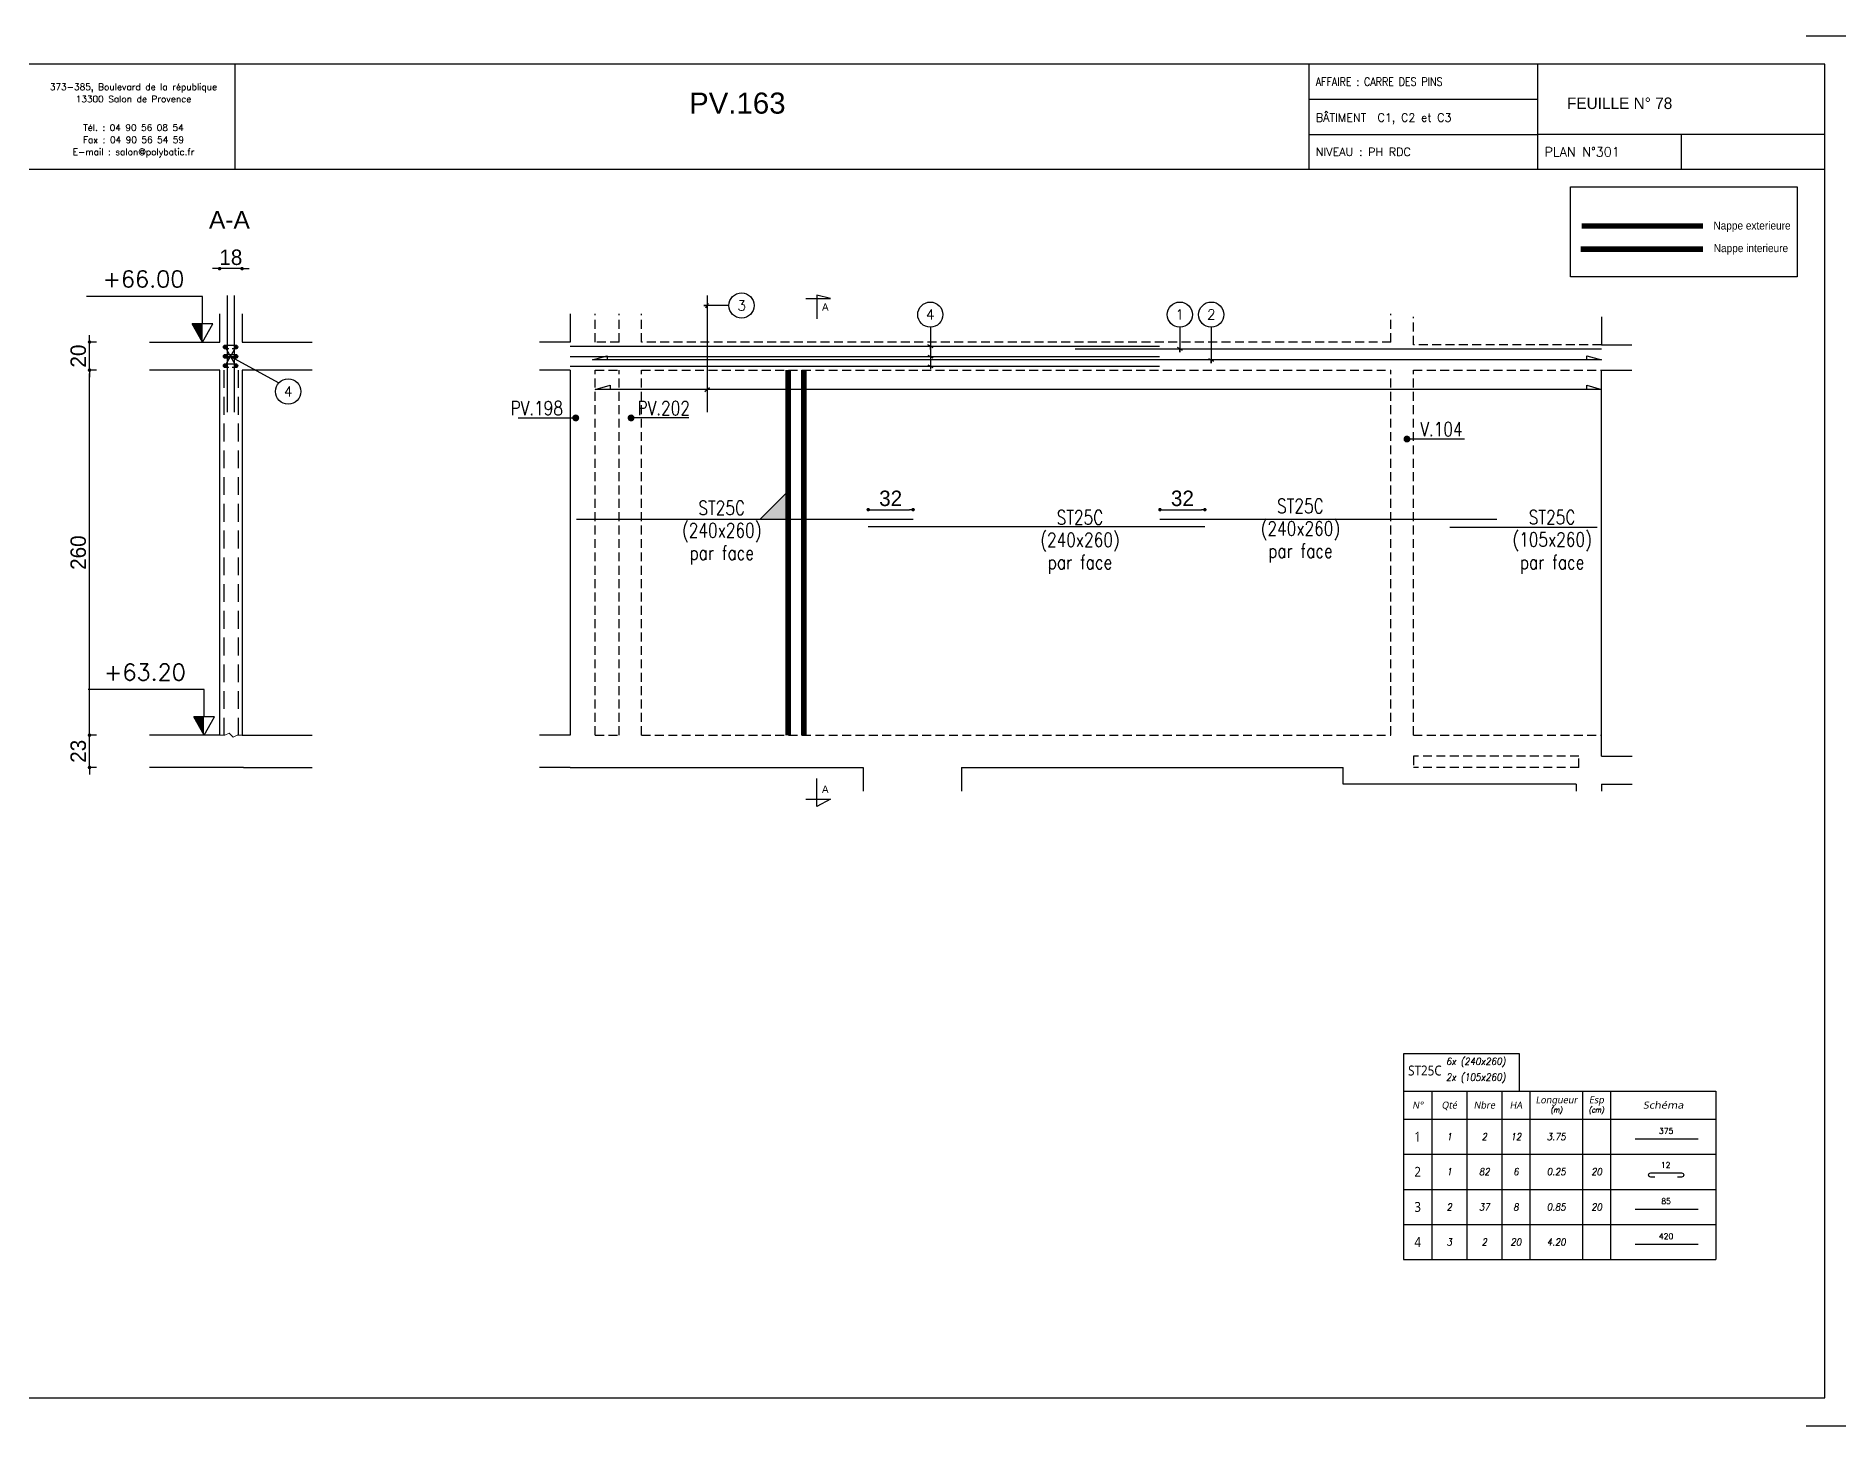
# Model space of a CAD drawing. Header units: metres. Extents: x -5618 to 118954, y -306 to 4637.
# Drawn here: x 75704 to 76989, y 604 to 1594 of the extents above; entities that cross this region are included whole.
import ezdxf
from ezdxf.enums import TextEntityAlignment as Align

# ---------------------------------------------------------------- set-up
doc = ezdxf.new("R2010")
doc.units = ezdxf.units.M
doc.linetypes.add('CACHE', pattern=[9.525, 6.35, -3.175])
doc.linetypes.add('CACHEX2', pattern=[19.05, 12.7, -6.35])
for name, color, linetype in [('COTATION', 1, 'Continuous'), ('GO-CARTOUCHE', 7, 'Continuous'), ('GO-FER-HA', 140, 'Continuous'), ('GO-TEXTE', 9, 'Continuous'), ('GO-TEXTE-FER', 3, 'Continuous'), ('K_ENT_M_Building_V.76', 7, 'Continuous'), ('STR_COTATION', 1, 'Continuous'), ('STR_TS', 22, 'Continuous'), ('STR_TS_TXT', 7, 'Continuous'), ('STR_VOI-POT', 6, 'Continuous')]:
    doc.layers.add(name, color=color, linetype=linetype)
doc.layers.add('Kofragna_forma', color=7, linetype='Continuous', lineweight=70)
doc.styles.add('ARIAL', font='ARIAL.TTF')
doc.styles.add('GrDimensions', font='simplex.shx')
doc.styles.add('Lucida', font='LSANSI.TTF')
doc.styles.add('schéma', font='simplex.shx')
doc.styles.add('Tableau', font='romans.shx', dxfattribs={"width": 0.9, "oblique": 10})
doc.styles.add('Tableau2', font='trebuc.TTF', dxfattribs={"width": 0.9, "oblique": 10})
doc.styles.add('TEXTE', font='romans.shx')
doc.styles.add('TEXTE TS', font='romans.shx', dxfattribs={"width": 0.7, "oblique": 15})
doc.styles.add('TEXTEBA', font='ARIAL.TTF')
doc.dimstyles.new('COUPE-20', dxfattribs={"dimscale": 0.5, "dimtxt": 22, "dimasz": 5, "dimexe": 0.05, "dimexo": 0, "dimgap": 5, "dimtad": 1, "dimdec": 0, "dimdsep": 46, "dimtxsty": 'Standard', "dimblk1": 'DOT', "dimblk2": 'DOT', "dimsah": 1, "dimcen": 0, "dimdle": 150, "dimclrd": 1, "dimclre": 1, "dimclrt": 7, "dimadec": 0, "dimazin": 0, "dimtfac": 1, "dimtdec": 0, "dimtix": 1, "dimtmove": 2, "dimatfit": 3, "dimldrblk": 'DOT', "dimfxl": 0, "dimtvp": 1, "dimtolj": 1, "dimtzin": 0, "dimarcsym": 0})

# ---------------------------------------------------------------- blocks, each defined once
blk = doc.blocks.new('ime')
at = {"layer": 'COTATION', "const_width": 2.5}
blk.add_lwpolyline([(1.2, 0, -1), (-1.2, 0, -1)], format="xyb", close=True, dxfattribs=at)
at = {"layer": 'COTATION'}
blk.add_lwpolyline([(41.1, 0), (0, 0)], dxfattribs=at)
at = {"layer": 'COTATION', "color": 7, "style": 'TEXTE TS', "width": 0.8}
blk.add_attdef('NAME', (9.1, 2), '', height=10, dxfattribs=at)
blk = doc.blocks.new('mrega')
at = {"layer": 'STR_TS_TXT', "style": 'TEXTE TS', "width": 0.8}
for tag, p in [('ST10', (14.5, 0)), ('DIM', (14.5, -16)), ('NOTE', (14.5, -32))]:
    blk.add_attdef(tag, text='', height=10, dxfattribs=at).set_placement(p, align=Align.CENTER)
blk = doc.blocks.new('A$C6F247267')
blk.add_hatch(color=256).paths.add_polyline_path([(0, -0.2), (-0.2, 0), (0, 0)])
blk.add_lwpolyline([(-0.2, 0), (0, 0), (0, -0.2), (-0.2, 0)])
blk = doc.blocks.new('_DOT')
at = {"color": 0, "linetype": 'ByBlock'}
blk.add_line((-0.5, 0), (-1, 0), dxfattribs=at)
at = {"color": 0, "linetype": 'ByBlock', "const_width": 0.5}
blk.add_lwpolyline([(-0.25, 0, 1), (0.25, 0, 1)], format="xyb", close=True, dxfattribs=at)
blk = doc.blocks.new('*D1170')
at = {"layer": 'DEFPOINTS', "color": 0, "lineweight": -3, "ltscale": 4.5}
for p in [(76328.8, 1256.4), (76328.8, 1249.6, 187.7), (76296.8, 1244.4, 187.7)]:
    blk.add_point(p, dxfattribs=at)
at = {"layer": 'STR_COTATION', "color": 1, "lineweight": -2, "ltscale": 4.5}
for p, q in [((76296.8, 1256.4), (76296.8, 1256.4)), ((76299.3, 1256.4), (76326.3, 1256.4)), ((76328.8, 1256.4), (76328.8, 1256.4))]:
    blk.add_line(p, q, dxfattribs=at)
at = {"layer": 'STR_COTATION', "color": 1, "lineweight": -2, "ltscale": 4.5, "xscale": 2.5, "yscale": 2.5, "zscale": 2.5, "rotation": 180}
blk.add_blockref('_DOT', (76296.8, 1256.4), dxfattribs=at)
at = {"layer": 'STR_COTATION', "color": 1, "lineweight": -2, "ltscale": 4.5, "xscale": 2.5, "yscale": 2.5, "zscale": 2.5}
blk.add_blockref('_DOT', (76328.8, 1256.4), dxfattribs=at)
at = {"layer": 'STR_COTATION', "color": 7, "lineweight": -3, "ltscale": 4.5, "insert": (76312.8, 1264.4), "char_height": 11, "attachment_point": 5}
blk.add_mtext('\\A1;32', dxfattribs=at)
blk = doc.blocks.new('*D1171')
at = {"layer": 'DEFPOINTS', "color": 0, "lineweight": -3, "ltscale": 4.5}
for p in [(76504.7, 1249.6, 187.7), (76536.7, 1256.4), (76536.7, 1244.4, 187.7)]:
    blk.add_point(p, dxfattribs=at)
at = {"layer": 'STR_COTATION', "color": 1, "lineweight": -2, "ltscale": 4.5}
for p, q in [((76504.7, 1256.4), (76504.7, 1256.4)), ((76507.2, 1256.4), (76534.2, 1256.4)), ((76536.7, 1256.4), (76536.7, 1256.4))]:
    blk.add_line(p, q, dxfattribs=at)
at = {"layer": 'STR_COTATION', "color": 1, "lineweight": -2, "ltscale": 4.5, "xscale": 2.5, "yscale": 2.5, "zscale": 2.5, "rotation": 180}
blk.add_blockref('_DOT', (76504.7, 1256.4), dxfattribs=at)
at = {"layer": 'STR_COTATION', "color": 1, "lineweight": -2, "ltscale": 4.5, "xscale": 2.5, "yscale": 2.5, "zscale": 2.5}
blk.add_blockref('_DOT', (76536.7, 1256.4), dxfattribs=at)
at = {"layer": 'STR_COTATION', "color": 7, "lineweight": -3, "ltscale": 4.5, "insert": (76520.7, 1264.4), "char_height": 11, "attachment_point": 5}
blk.add_mtext('\\A1;32', dxfattribs=at)
blk = doc.blocks.new('*D1172')
at = {"layer": 'COTATION', "color": 1, "lineweight": -2, "ltscale": 4.5}
for p, q in [((75741.9, 1098.3), (75741.9, 1100.8)), ((75746.9, 1095.8), (75741.9, 1095.8)), ((75741.9, 1072.8), (75741.9, 1095.8)), ((75746.9, 1072.8), (75741.9, 1072.8)), ((75741.9, 1070.3), (75741.9, 1067.8))]:
    blk.add_line(p, q, dxfattribs=at)
at = {"layer": 'DEFPOINTS', "color": 0, "lineweight": -3, "ltscale": 4.5}
for p in [(75741.9, 1095.8), (75784.6, 1095.8), (75784.6, 1072.8)]:
    blk.add_point(p, dxfattribs=at)
at = {"layer": 'COTATION', "color": 1, "lineweight": -2, "ltscale": 4.5, "xscale": 2.5, "yscale": 2.5, "zscale": 2.5}
for p, rotation in [((75741.9, 1095.8), 270), ((75741.9, 1072.8), 90)]:
    blk.add_blockref('_DOT', p, dxfattribs=dict(at, rotation=rotation))
at = {"layer": 'COTATION', "color": 7, "lineweight": -3, "ltscale": 4.5, "insert": (75733.9, 1084.3), "char_height": 11, "attachment_point": 5, "rotation": 90}
blk.add_mtext('\\A1;23', dxfattribs=at)
blk = doc.blocks.new('*D1173')
at = {"layer": 'COTATION', "color": 1, "lineweight": -2, "ltscale": 4.5}
for p, q in [((75746.9, 1355.8), (75741.9, 1355.8)), ((75741.9, 1098.3), (75741.9, 1353.3)), ((75746.9, 1095.8), (75741.9, 1095.8))]:
    blk.add_line(p, q, dxfattribs=at)
at = {"layer": 'DEFPOINTS', "color": 0, "lineweight": -3, "ltscale": 4.5}
for p in [(75741.9, 1355.8), (75784.6, 1355.8), (75784.6, 1095.8)]:
    blk.add_point(p, dxfattribs=at)
at = {"layer": 'COTATION', "color": 1, "lineweight": -2, "ltscale": 4.5, "xscale": 2.5, "yscale": 2.5, "zscale": 2.5}
for p, rotation in [((75741.9, 1355.8), 90), ((75741.9, 1095.8), 270)]:
    blk.add_blockref('_DOT', p, dxfattribs=dict(at, rotation=rotation))
at = {"layer": 'COTATION', "color": 7, "lineweight": -3, "ltscale": 4.5, "insert": (75733.9, 1225.8), "char_height": 11, "attachment_point": 5, "rotation": 90}
blk.add_mtext('\\A1;260', dxfattribs=at)
blk = doc.blocks.new('*D1174')
at = {"layer": 'COTATION', "color": 1, "lineweight": -2, "ltscale": 4.5}
for p, q in [((75741.9, 1378.3), (75741.9, 1380.8)), ((75746.9, 1375.8), (75741.9, 1375.8)), ((75741.9, 1355.8), (75741.9, 1375.8)), ((75746.9, 1355.8), (75741.9, 1355.8)), ((75741.9, 1353.3), (75741.9, 1350.8))]:
    blk.add_line(p, q, dxfattribs=at)
at = {"layer": 'DEFPOINTS', "color": 0, "lineweight": -3, "ltscale": 4.5}
for p in [(75741.9, 1375.8), (75784.6, 1375.8), (75784.6, 1355.8)]:
    blk.add_point(p, dxfattribs=at)
at = {"layer": 'COTATION', "color": 1, "lineweight": -2, "ltscale": 4.5, "xscale": 2.5, "yscale": 2.5, "zscale": 2.5}
for p, rotation in [((75741.9, 1375.8), 270), ((75741.9, 1355.8), 90)]:
    blk.add_blockref('_DOT', p, dxfattribs=dict(at, rotation=rotation))
at = {"layer": 'COTATION', "color": 7, "lineweight": -3, "ltscale": 4.5, "insert": (75733.9, 1365.8), "char_height": 11, "attachment_point": 5, "rotation": 90}
blk.add_mtext('\\A1;20', dxfattribs=at)
blk = doc.blocks.new('*D1175')
at = {"layer": 'DEFPOINTS', "color": 0, "lineweight": -3, "ltscale": 4.5}
for p in [(75834.6, 1428.1), (75834.6, 1395.8, 187.7), (75850.6, 1395.8, 187.7)]:
    blk.add_point(p, dxfattribs=at)
at = {"layer": 'STR_COTATION', "color": 1, "lineweight": -2, "ltscale": 4.5}
for p, q in [((75832.1, 1428.1), (75829.6, 1428.1)), ((75834.6, 1428.1), (75834.6, 1428.1)), ((75850.6, 1428.1), (75834.6, 1428.1)), ((75850.6, 1428.1), (75850.6, 1428.1)), ((75853.1, 1428.1), (75855.6, 1428.1))]:
    blk.add_line(p, q, dxfattribs=at)
at = {"layer": 'STR_COTATION', "color": 1, "lineweight": -2, "ltscale": 4.5, "xscale": 2.5, "yscale": 2.5, "zscale": 2.5}
blk.add_blockref('_DOT', (75834.6, 1428.1), dxfattribs=at)
at = {"layer": 'STR_COTATION', "color": 1, "lineweight": -2, "ltscale": 4.5, "xscale": 2.5, "yscale": 2.5, "zscale": 2.5, "rotation": 180}
blk.add_blockref('_DOT', (75850.6, 1428.1), dxfattribs=at)
at = {"layer": 'STR_COTATION', "color": 7, "lineweight": -3, "ltscale": 4.5, "insert": (75842.6, 1436.1), "char_height": 11, "attachment_point": 5}
blk.add_mtext('\\A1;18', dxfattribs=at)
blk = doc.blocks.new('Barre libre')
at = {"layer": 'GO-TEXTE-FER'}
for p, q in [((0, 0), (0, -1)), ((0, 0), (8.9, 0)), ((0.8, 0), (0.8, -1)), ((1.8, 0), (1.8, -1)), ((2.8, 0), (2.8, -1)), ((3.6, 0), (3.6, -1)), ((5.1, 0), (5.1, -1)), ((5.9, 0), (5.9, -1)), ((8.9, 0), (8.9, -1)), ((0, -1), (8.9, -1))]:
    blk.add_line(p, q, dxfattribs=at)
at = {"layer": 'GO-TEXTE-FER', "color": 1}
blk.add_line((6.603, -0.563), (8.394, -0.563), dxfattribs=at)
at = {"layer": 'GO-TEXTE-FER', "style": 'Tableau2', "width": 0.9}
blk.add_attdef('NUMERO', text='', height=0.28, dxfattribs=at).set_placement((0.4, -0.5), align=Align.MIDDLE_CENTER)
at = {"layer": 'GO-TEXTE-FER', "style": 'Tableau', "oblique": 10, "width": 0.9}
for tag, p in [('QUANTITE', (1.3, -0.5)), ('NOMBRE', (2.3, -0.5)), ('NUANCE', (3.2, -0.5)), ('LONGUEUR', (4.35, -0.5)), ('ESPACEMENTS', (5.5, -0.5))]:
    blk.add_attdef(tag, text='', height=0.2, dxfattribs=at).set_placement(p, align=Align.MIDDLE_CENTER)
at = {"layer": 'GO-TEXTE-FER', "color": 1, "style": 'Tableau'}
blk.add_attdef('Longueur', text='', height=0.16, dxfattribs=at).set_placement((7.481, -0.336), align=Align.MIDDLE_CENTER)
blk = doc.blocks.new('Désignation')
at = {"layer": 'GO-TEXTE-FER'}
for p, q in [((0, 0.8), (8.9, 0.8)), ((0, 0.8), (0, 0)), ((0.8, 0.8), (0.8, 0)), ((1.8, 0.8), (1.8, 0)), ((2.8, 0.8), (2.8, 0)), ((3.6, 0.8), (3.6, 0)), ((5.1, 0.8), (5.1, 0)), ((5.9, 0.8), (5.9, 0)), ((8.9, 0.8), (8.9, 0)), ((0, 0), (8.9, 0))]:
    blk.add_line(p, q, dxfattribs=at)
at = {"layer": 'GO-TEXTE-FER', "style": 'Tableau2', "oblique": 10}
for s, p in [('Qté', (1.3, 0.4)), ('Longueur', (4.356, 0.55)), ('Esp', (5.494, 0.55)), ('N°', (0.4, 0.4)), ('Nbre', (2.3, 0.4)), ('HA', (3.2, 0.4))]:
    blk.add_text(s, height=0.2, dxfattribs=at).set_placement(p, align=Align.MIDDLE_CENTER)
at = {"layer": 'GO-TEXTE-FER', "style": 'Tableau2', "oblique": 10, "width": 1.2}
blk.add_text('Schéma', height=0.2, dxfattribs=at).set_placement((7.4, 0.4), align=Align.MIDDLE_CENTER)
at = {"layer": 'GO-TEXTE-FER', "color": 7, "style": 'Tableau', "oblique": 10, "width": 0.9}
for s, p in [('(m)', (4.356, 0.265)), ('(cm)', (5.494, 0.265))]:
    blk.add_text(s, height=0.15, dxfattribs=at).set_placement(p, align=Align.MIDDLE_CENTER)
blk = doc.blocks.new('Epingle')
at = {"layer": 'GO-TEXTE-FER'}
for p, q in [((0, 0), (0, -1)), ((0, 0), (8.9, 0)), ((0.8, 0), (0.8, -1)), ((1.8, 0), (1.8, -1)), ((2.8, 0), (2.8, -1)), ((3.6, 0), (3.6, -1)), ((5.1, 0), (5.1, -1)), ((5.9, 0), (5.9, -1)), ((8.9, 0), (8.9, -1)), ((0, -1), (8.9, -1))]:
    blk.add_line(p, q, dxfattribs=at)
at = {"layer": 'GO-TEXTE-FER', "color": 1}
blk.add_lwpolyline([(7.162, -0.65), (7.042, -0.65, -1), (7.042, -0.53), (7.922, -0.53, -1), (7.922, -0.65), (7.802, -0.65)], format="xyb", dxfattribs=at)
at = {"layer": 'GO-TEXTE-FER', "style": 'Tableau2', "width": 0.9}
blk.add_attdef('NUMERO', text='', height=0.28, dxfattribs=at).set_placement((0.4, -0.5), align=Align.MIDDLE_CENTER)
at = {"layer": 'GO-TEXTE-FER', "style": 'Tableau', "oblique": 10, "width": 0.9}
for tag, p in [('QUANTITE', (1.3, -0.5)), ('NOMBRE', (2.3, -0.5)), ('NUANCE', (3.2, -0.5)), ('LONGUEUR', (4.35, -0.5)), ('ESPACEMENTS', (5.5, -0.5))]:
    blk.add_attdef(tag, text='', height=0.2, dxfattribs=at).set_placement(p, align=Align.MIDDLE_CENTER)
at = {"layer": 'GO-TEXTE-FER', "color": 1, "style": 'Tableau'}
blk.add_attdef('Longueur', text='', height=0.16, dxfattribs=at).set_placement((7.469, -0.303), align=Align.MIDDLE_CENTER)

msp = doc.modelspace()

# ---------------------------------------------------------------- linework, layer by layer
for p, q in [((76610.75, 1573.71), (76610.75, 1498.77)), ((76773.72, 1573.74), (76773.72, 1498.77)), ((76610.75, 1548.71), (76773.72, 1548.71)), ((76610.75, 1523.72), (76773.72, 1523.72)), ((76773.72, 1523.74), (76978.57, 1523.74)), ((76876.06, 1523.74), (76876.06, 1498.77))]:
    msp.add_line(p, q)
at = {"color": 7, "linetype": 'Continuous', "lineweight": -3}
for p, q in [((75829.82, 1388.79, 187.69), (75815.07, 1388.79, 187.69)), ((75822.45, 1375.79, 187.69), (75815.07, 1388.79, 187.69)), ((75829.82, 1388.79, 187.69), (75815.07, 1388.79, 187.69)), ((75822.45, 1375.79, 187.69), (75815.07, 1388.79, 187.69)), ((75822.45, 1375.79, 187.69), (75829.82, 1388.79, 187.69)), ((75822.45, 1375.79, 187.69), (75829.82, 1388.79, 187.69)), ((75830.88, 1108.79, 187.69), (75816.13, 1108.79, 187.69)), ((75823.5, 1095.79, 187.69), (75816.13, 1108.79, 187.69)), ((75830.88, 1108.79, 187.69), (75816.13, 1108.79, 187.69)), ((75823.5, 1095.79, 187.69), (75816.13, 1108.79, 187.69)), ((75823.5, 1095.79, 187.69), (75830.88, 1108.79, 187.69)), ((75823.5, 1095.79, 187.69), (75830.88, 1108.79, 187.69))]:
    msp.add_line(p, q, dxfattribs=at)
for points in [[(76998.57, 1560.38), (76998.57, 1593.71), (76965.24, 1593.71)], [(75845.36, 1573.71), (75845.36, 1498.77)], [(76978.57, 1498.77), (75618.71, 1498.77)], [(76965.24, 603.81), (76998.57, 603.81), (76998.57, 637.14)]]:
    msp.add_lwpolyline(points)
msp.add_lwpolyline([(75618.71, 1573.71), (75618.71, 623.81), (76978.57, 623.81), (76978.57, 1573.71)], close=True)
at = {"lineweight": 18, "elevation": 187.69}
msp.add_lwpolyline([(75850.65, 1095.79), (75847.18, 1095.79), (75844.16, 1094.36), (75841.41, 1097.13), (75838.25, 1095.79), (75834.65, 1095.79)], dxfattribs=at)
at = {"color": 7, "linetype": 'Continuous', "lineweight": -3}
for points in [[(75815.07, 1388.79, 187.69), (75822.45, 1375.79, 187.69), (75822.45, 1388.76, 187.69)], [(75815.07, 1388.79, 187.69), (75822.45, 1375.79, 187.69), (75822.45, 1388.76, 187.69)], [(75816.13, 1108.79, 187.69), (75823.5, 1095.79, 187.69), (75823.5, 1108.75, 187.69)], [(75816.13, 1108.79, 187.69), (75823.5, 1095.79, 187.69), (75823.5, 1108.75, 187.69)]]:
    msp.add_solid(points, dxfattribs=at)
at = {"layer": 'COTATION'}
msp.add_line((76180.41, 1340.49, 187.69), (76183.76, 1343.44, 187.69), dxfattribs=at)
for points, elevation in [([(76808.81, 1363.03), (76808.81, 1366.03), (76819.37, 1363.03), (76100.32, 1363.03), (76110.88, 1366.03), (76110.88, 1363.03)], 281.53), ([(76808.81, 1341.97), (76808.81, 1344.97), (76819.37, 1341.97), (76102.32, 1341.97), (76112.88, 1344.97), (76112.88, 1341.97)], 187.69)]:
    msp.add_lwpolyline(points, dxfattribs=dict(at, elevation=elevation))
at = {"layer": 'GO-FER-HA'}
for p, q in [((75838.66, 1372.22, 93.84), (75846.21, 1358.92, 93.84)), ((75838.66, 1358.92, 93.84), (75846.21, 1372.22, 93.84)), ((75838.66, 1365.57, 93.84), (75846.21, 1365.57, 93.84)), ((75842.43, 1365.57, 93.84), (75876.85, 1346.8, 93.84)), ((76339.38, 1366.43, 187.69), (76342.78, 1364.64, 187.69)), ((76341.08, 1370.39, 187.69), (76341.08, 1363.26, 187.69)), ((76341.08, 1363.26, 187.69), (76341.08, 1356.39, 187.69)), ((76339.38, 1359.55, 187.69), (76342.78, 1357.76, 187.69))]:
    msp.add_line(p, q, dxfattribs=at)
for points, elevation in [([(76197.55, 1401.84, -512.3220063), (76197.55, 1401.77), (76179.69, 1401.77), (76182.09, 1401.77), (76181.19, 1400.07), (76182.98, 1403.47)], 187.69), ([(76341.01, 1386.36, -512.3220063), (76341.08, 1386.36), (76341.08, 1370.39), (76341.08, 1372.79), (76342.78, 1371.89), (76339.38, 1373.69)], 187.69), ([(76518.82, 1386.36, -512.3220063), (76518.89, 1386.36), (76518.89, 1368.49), (76518.89, 1370.89), (76520.59, 1370), (76517.2, 1371.79)], 187.69), ([(76541.21, 1386.37, -512.3220063), (76541.28, 1386.37), (76541.28, 1360.63), (76541.28, 1363.03), (76542.98, 1362.13), (76539.59, 1363.93)], 281.53)]:
    msp.add_lwpolyline(points, format="xyb", dxfattribs=dict(at, elevation=elevation))
msp.add_circle((75883.45, 1340.59, 93.84), 9.06, dxfattribs=at)
at = {"layer": 'GO-TEXTE', "elevation": 187.69, "flags": 128}
for points in [[(76252.27, 1406.86), (76269.91, 1406.85), (76260.24, 1409.14), (76260.23, 1392.22)], [(76252.24, 1050.28), (76269.89, 1050.28), (76260.21, 1045), (76260.21, 1064.92)]]:
    msp.add_lwpolyline(points, dxfattribs=at)
at = {"layer": 'GO-TEXTE-FER'}
msp.add_lwpolyline([(76678.38, 842.31), (76760.88, 842.31), (76760.88, 868.74), (76678.38, 868.74)], close=True, dxfattribs=at)
at = {"layer": 'K_ENT_M_Building_V.76', "color": 30, "linetype": 'Continuous', "lineweight": -3}
for p, q in [((75815.95, 1408.29, 187.69), (75739.8, 1408.29, 187.69)), ((75815.95, 1408.29, 187.69), (75739.8, 1408.29, 187.69)), ((75822.45, 1408.29, 187.69), (75815.95, 1408.29, 187.69)), ((75822.45, 1408.29, 187.69), (75815.95, 1408.29, 187.69)), ((75822.45, 1388.79, 187.69), (75822.45, 1408.29, 187.69)), ((75822.45, 1388.79, 187.69), (75822.45, 1408.29, 187.69)), ((75817, 1128.29, 187.69), (75740.86, 1128.29, 187.69)), ((75817, 1128.29, 187.69), (75740.86, 1128.29, 187.69)), ((75823.5, 1128.29, 187.69), (75817, 1128.29, 187.69)), ((75823.5, 1128.29, 187.69), (75817, 1128.29, 187.69)), ((75823.5, 1108.79, 187.69), (75823.5, 1128.29, 187.69)), ((75823.5, 1108.79, 187.69), (75823.5, 1128.29, 187.69))]:
    msp.add_line(p, q, dxfattribs=at)
at = {"layer": 'Kofragna_forma', "color": 4, "lineweight": -3}
for p, q in [((75834.65, 1375.79, 187.69), (75834.65, 1395.79, 187.69)), ((75850.65, 1395.79, 187.69), (75850.65, 1375.79, 187.69)), ((76084.32, 1395.79, 187.69), (76084.32, 1375.79, 187.69)), ((76819.37, 1393.79, 187.69), (76819.37, 1373.79, 187.69)), ((75784.65, 1375.79, 187.69), (75834.65, 1375.79, 187.69)), ((75850.65, 1375.79, 281.53), (75900.65, 1375.79, 281.53)), ((76084.32, 1375.79, 187.69), (76062.53, 1375.79, 187.69)), ((76819.37, 1373.79, 187.69), (76841.07, 1373.79, 187.69)), ((75834.65, 1355.79, 187.69), (75784.65, 1355.79, 187.69)), ((75834.65, 1095.79, 187.69), (75834.65, 1355.79, 187.69)), ((75850.65, 1355.79, 187.69), (75850.65, 1095.79, 187.69)), ((75900.65, 1355.79, 281.53), (75850.65, 1355.79, 281.53)), ((76084.32, 1355.79, 187.69), (76062.53, 1355.79, 187.69)), ((76084.32, 1355.79, 187.69), (76084.32, 1156.79, 187.69)), ((76819.37, 1080.79, 187.69), (76819.37, 1355.79, 187.69)), ((76819.37, 1355.79, 187.69), (76841.07, 1355.79, 187.69)), ((76084.32, 1156.79, 187.69), (76084.32, 1095.79, 187.69)), ((75834.65, 1095.79, 187.69), (75784.65, 1095.79, 187.69)), ((75850.65, 1095.79, 187.69), (75900.65, 1095.79, 187.69)), ((76084.32, 1095.79, 187.69), (76062.53, 1095.79, 187.69)), ((76819.37, 1080.79, 187.69), (76841.12, 1080.79, 187.69)), ((75851.65, 1072.79, 187.69), (75784.65, 1072.79, 187.69)), ((75851.65, 1072.79, 187.69), (75900.65, 1072.79, 187.69)), ((76084.32, 1072.79, 187.69), (76062.53, 1072.79, 187.69)), ((76084.32, 1072.79, 187.69), (76293.32, 1072.79, 187.69)), ((76293.32, 1072.79, 187.69), (76293.32, 1055.79, 187.69)), ((76363.32, 1072.79, 187.69), (76363.32, 1055.79, 187.69)), ((76363.32, 1072.79, 187.69), (76635.32, 1072.79, 187.69)), ((76635.32, 1060.79, 187.69), (76635.32, 1072.79, 187.69)), ((76801.37, 1060.79, 187.69), (76635.32, 1060.79, 187.69)), ((76801.37, 1060.79, 187.69), (76801.37, 1055.79, 187.69)), ((76819.32, 1060.79, 187.69), (76841.12, 1060.79, 187.69)), ((76819.37, 1060.79, 187.69), (76819.37, 1055.79, 187.69))]:
    msp.add_line(p, q, dxfattribs=at)
at = {"layer": 'Kofragna_forma', "linetype": 'CACHE', "lineweight": -3}
for p, q in [((76102.32, 1375.79, 187.69), (76102.32, 1395.79, 187.69)), ((76119.32, 1375.79, 187.69), (76119.32, 1395.79, 187.69)), ((76135.32, 1375.79, 187.69), (76135.32, 1395.79, 187.69)), ((76669.32, 1375.79, 187.69), (76669.32, 1395.79, 187.69)), ((76685.32, 1373.79, 187.69), (76685.32, 1393.79, 187.69)), ((76119.32, 1375.79, 187.69), (76102.32, 1375.79, 187.69)), ((76669.32, 1375.79, 187.69), (76135.32, 1375.79, 187.69)), ((76819.37, 1373.79, 187.69), (76685.32, 1373.79, 187.69)), ((76102.32, 1095.79, 187.69), (76102.32, 1355.79, 187.69)), ((76102.32, 1355.79, 187.69), (76119.32, 1355.79, 187.69)), ((76119.32, 1095.79, 187.69), (76119.32, 1355.79, 187.69)), ((76135.32, 1095.79, 187.69), (76135.32, 1355.79, 187.69)), ((76135.32, 1355.79, 187.69), (76669.32, 1355.79, 187.69)), ((76669.32, 1095.79, 187.69), (76669.32, 1355.79, 187.69)), ((76685.32, 1095.79, 187.69), (76685.32, 1355.79, 187.69)), ((76685.32, 1355.79, 187.69), (76819.37, 1355.79, 187.69)), ((76102.32, 1095.79, 187.69), (76119.32, 1095.79, 187.69)), ((76135.32, 1095.79, 187.69), (76669.32, 1095.79, 187.69)), ((76685.32, 1095.79, 187.69), (76819.37, 1095.79, 187.69)), ((76803.32, 1080.79, 187.69), (76685.32, 1080.79, 187.69)), ((76685.32, 1080.79, 187.69), (76685.32, 1072.79, 187.69)), ((76803.32, 1072.79, 187.69), (76803.32, 1080.79, 187.69)), ((76803.32, 1072.79, 187.69), (76685.32, 1072.79, 187.69))]:
    msp.add_line(p, q, dxfattribs=at)
at = {"layer": 'STR_TS', "color": 3}
for p, q in [((76088.83, 1249.64, 187.69), (76328.78, 1249.64, 187.69)), ((76504.74, 1249.64, 187.69), (76744.69, 1249.64, 187.69)), ((76296.78, 1244.45, 187.69), (76536.74, 1244.45, 187.69)), ((76711.18, 1243.98, 187.69), (76816.37, 1243.98, 187.69))]:
    msp.add_line(p, q, dxfattribs=at)
at = {"layer": 'STR_TS', "color": 7}
msp.add_lwpolyline([(76797.27, 1486.45), (76958.81, 1486.45), (76958.81, 1422.16), (76797.27, 1422.16)], close=True, dxfattribs=at)
at = {"layer": 'STR_TS', "linetype": 'CACHE', "ltscale": 2, "const_width": 4}
msp.add_lwpolyline([(76891.69, 1458.45), (76805.13, 1458.45)], dxfattribs=at)
at = {"layer": 'STR_TS', "const_width": 4}
msp.add_lwpolyline([(76891.69, 1442), (76804.57, 1442)], dxfattribs=at)
at = {"layer": 'STR_TS', "linetype": 'CACHE', "ltscale": 2, "const_width": 4, "elevation": 187.69}
msp.add_lwpolyline([(76239.83, 1095.79), (76239.83, 1355.79)], dxfattribs=at)
at = {"layer": 'STR_TS', "ltscale": 2, "const_width": 4, "elevation": 187.69}
msp.add_lwpolyline([(76250.84, 1095.79), (76250.84, 1355.79)], dxfattribs=at)
at = {"layer": 'STR_VOI-POT', "color": 3}
for p, q in [((75840.08, 1408.96, 187.69), (75840.08, 1325.96, 187.69)), ((75845.02, 1408.96, 187.69), (75845.02, 1325.96, 187.69))]:
    msp.add_line(p, q, dxfattribs=at)
at = {"layer": 'STR_VOI-POT'}
for p, q in [((76182.09, 1408.96, 187.69), (76182.09, 1325.96, 187.69)), ((76084.32, 1372.79, 187.69), (76504.32, 1372.79, 187.69)), ((76084.32, 1365.53, 187.69), (76504.32, 1365.53, 187.69)), ((76444.32, 1370.89, 187.69), (76819.37, 1370.89, 187.69)), ((76084.32, 1358.66, 187.69), (76504.32, 1358.66, 187.69))]:
    msp.add_line(p, q, dxfattribs=at)
at = {"layer": 'STR_VOI-POT', "const_width": 1.44, "elevation": 93.84}
for points in [[(75837.94, 1372.22, -1), (75839.38, 1372.22, -1)], [(75837.94, 1365.57, -1), (75839.38, 1365.57, -1)], [(75845.49, 1372.22, -1), (75846.93, 1372.22, -1)], [(75845.49, 1365.57, -1), (75846.93, 1365.57, -1)], [(75837.94, 1358.92, -1), (75839.38, 1358.92, -1)], [(75845.49, 1358.92, -1), (75846.93, 1358.92, -1)]]:
    msp.add_lwpolyline(points, format="xyb", close=True, dxfattribs=at)
at = {"layer": 'STR_VOI-POT', "elevation": 93.84}
for points in [[(75841.27, 1370.92), (75838.66, 1370.92, -0.4142136), (75837.35, 1372.22), (75837.35, 1372.31, -0.4142136), (75838.66, 1373.62), (75846.21, 1373.62, -0.431995), (75847.52, 1372.22), (75847.52, 1372.22, -0.4142136), (75846.21, 1370.92), (75843.59, 1370.92)], [(75841.27, 1364.27), (75838.66, 1364.27, -0.4142136), (75837.35, 1365.57), (75837.35, 1365.66, -0.4142136), (75838.66, 1366.97), (75846.21, 1366.97, -0.431995), (75847.52, 1365.57), (75847.52, 1365.57, -0.4142136), (75846.21, 1364.27), (75843.59, 1364.27)], [(75841.27, 1357.62), (75838.66, 1357.62, -0.4142136), (75837.35, 1358.92), (75837.35, 1359.01, -0.4142136), (75838.66, 1360.32), (75846.21, 1360.32, -0.431995), (75847.52, 1358.92), (75847.52, 1358.92, -0.4142136), (75846.21, 1357.62), (75843.59, 1357.62)]]:
    msp.add_lwpolyline(points, format="xyb", dxfattribs=at)
at = {"layer": 'STR_VOI-POT', "color": 1, "linetype": 'CACHEX2', "elevation": 187.69}
for points in [[(75837.49, 1355.79), (75837.49, 1095.79)], [(75847.76, 1355.79), (75847.76, 1095.79)]]:
    msp.add_lwpolyline(points, dxfattribs=at)

# ---------------------------------------------------------------- block references
at = {"layer": 'COTATION'}
ref = msp.add_blockref('ime', (76088.39, 1321.74, 187.69), dxfattribs=dict(at, xscale=-1))
ref.add_attrib('NAME', 'PV.198', (76041.91, 1323.74, 187.69), dxfattribs={"color": 7, "height": 10, "style": 'TEXTE TS', "width": 0.8})
ref = msp.add_blockref('ime', (76127.8, 1321.74, 187.69), dxfattribs=at)
ref.add_attrib('NAME', 'PV.202', (76132.38, 1323.74, 187.69), dxfattribs={"color": 7, "height": 10, "style": 'TEXTE TS', "width": 0.8})
ref = msp.add_blockref('ime', (76680.72, 1306.69, 187.69), dxfattribs=at)
ref.add_attrib('NAME', 'V.104', (76690.21, 1308.69, 187.69), dxfattribs={"color": 7, "height": 10, "style": 'TEXTE TS', "width": 0.8})
at = {"layer": 'GO-FER-HA', "xscale": 25, "yscale": 25, "zscale": 25}
msp.add_blockref('Désignation', (76678.38, 822.31), dxfattribs=at)
at = {"layer": 'GO-TEXTE-FER', "xscale": 25, "yscale": 25, "zscale": 25}
for name, p, values in [('Barre libre', (76678.38, 822.31), {'NUMERO': '1', 'QUANTITE': '1', 'NOMBRE': '2', 'NUANCE': '12', 'Longueur': '375', 'LONGUEUR': '3.75'}), ('Epingle', (76678.38, 797.31), {'NUMERO': '2', 'QUANTITE': '1', 'NOMBRE': '82', 'NUANCE': '6', 'Longueur': '12', 'LONGUEUR': '0.25', 'ESPACEMENTS': '20'}), ('Barre libre', (76678.38, 772.31), {'NUMERO': '3', 'QUANTITE': '2', 'NOMBRE': '37', 'NUANCE': '8', 'Longueur': '85', 'LONGUEUR': '0.85', 'ESPACEMENTS': '20'}), ('Barre libre', (76678.38, 747.31), {'NUMERO': '4', 'QUANTITE': '3', 'NOMBRE': '2', 'NUANCE': '20', 'Longueur': '420', 'LONGUEUR': '4.20'})]:
    msp.add_blockref(name, p, dxfattribs=at).add_auto_attribs(values)
at = {"layer": 'STR_TS', "xscale": -100, "yscale": 100, "zscale": 100, "rotation": 180}
msp.add_blockref('A$C6F247267', (76239.83, 1249.64, 187.69), dxfattribs=at)
at = {"layer": 'STR_TS_TXT'}
ref = msp.add_blockref('mrega', (76206.89, 1252.69, 281.53), dxfattribs=dict(at, xscale=-1))
ref.add_attrib('NOTE', 'par face', dxfattribs={"height": 10, "style": 'TEXTE TS', "width": 0.8}).set_placement((76192.42, 1220.69, 281.53), align=Align.CENTER)
ref.add_attrib('ST10', 'ST25C', dxfattribs={"height": 10, "style": 'TEXTE TS', "width": 0.8}).set_placement((76192.42, 1252.69, 281.53), align=Align.CENTER)
ref.add_attrib('DIM', '(240x260)', dxfattribs={"height": 10, "style": 'TEXTE TS', "width": 0.8}).set_placement((76192.42, 1236.69, 281.53), align=Align.CENTER)
ref = msp.add_blockref('mrega', (76619.26, 1254.02), dxfattribs=dict(at, xscale=-1))
ref.add_attrib('NOTE', 'par face', dxfattribs={"height": 10, "style": 'TEXTE TS', "width": 0.8}).set_placement((76604.79, 1222.02), align=Align.CENTER)
ref.add_attrib('ST10', 'ST25C', dxfattribs={"height": 10, "style": 'TEXTE TS', "width": 0.8}).set_placement((76604.79, 1254.02), align=Align.CENTER)
ref.add_attrib('DIM', '(240x260)', dxfattribs={"height": 10, "style": 'TEXTE TS', "width": 0.8}).set_placement((76604.79, 1238.02), align=Align.CENTER)
ref = msp.add_blockref('mrega', (76462.19, 1245.93, 281.53), dxfattribs=dict(at, xscale=-1))
ref.add_attrib('NOTE', 'par face', dxfattribs={"height": 10, "style": 'TEXTE TS', "width": 0.8}).set_placement((76447.71, 1213.93, 281.53), align=Align.CENTER)
ref.add_attrib('ST10', 'ST25C', dxfattribs={"height": 10, "style": 'TEXTE TS', "width": 0.8}).set_placement((76447.71, 1245.93, 281.53), align=Align.CENTER)
ref.add_attrib('DIM', '(240x260)', dxfattribs={"height": 10, "style": 'TEXTE TS', "width": 0.8}).set_placement((76447.71, 1229.93, 281.53), align=Align.CENTER)
ref = msp.add_blockref('mrega', (76798.63, 1246.06, 281.53), dxfattribs=dict(at, xscale=-1))
ref.add_attrib('NOTE', 'par face', dxfattribs={"height": 10, "style": 'TEXTE TS', "width": 0.8}).set_placement((76784.16, 1214.06, 281.53), align=Align.CENTER)
ref.add_attrib('ST10', 'ST25C', dxfattribs={"height": 10, "style": 'TEXTE TS', "width": 0.8}).set_placement((76784.16, 1246.06, 281.53), align=Align.CENTER)
ref.add_attrib('DIM', '(105x260)', dxfattribs={"height": 10, "style": 'TEXTE TS', "width": 0.8}).set_placement((76784.16, 1230.06, 281.53), align=Align.CENTER)

# ---------------------------------------------------------------- texts
at = {"style": 'schéma'}
for s, p in [('373-385, Boulevard de la république', (75773.24, 1555.18)), ('13300 Salon de Provence', (75773.24, 1546.55)), ('Tél. : 04 90 56 08 54', (75773.24, 1526.16)), ('Fax : 04 90 56 54 59', (75773.24, 1517.53)), ('E-mail : salon@polybatic.fr', (75773.24, 1508.9))]:
    msp.add_text(s, height=4.6662, dxfattribs=at).set_placement(p, align=Align.CENTER)
at = {"style": 'schéma', "width": 0.85}
msp.add_text('AFFAIRE : CARRE DES PINS', height=5.8328, dxfattribs=at).set_placement((76615.75, 1558.3))
for s, height, style, p in [('PV.163', 15, 'ARIAL', (76169.18, 1538.47, 93.84)), ('BÂTIMENT  C1, C2 et C3', 5.8328, 'schéma', (76615.75, 1532.74)), ('NIVEAU : PH RDC', 5.8328, 'schéma', (76615.75, 1508.3)), ('PLAN N°301', 6.666, 'schéma', (76778.72, 1507.89))]:
    msp.add_text(s, height=height, dxfattribs=dict(style=style)).set_placement(p)
at = {"linetype": 'ByBlock', "lineweight": -3, "ltscale": 4.5}
msp.add_text('FEUILLE N° 78', height=8.2, dxfattribs=at).set_placement((76794.72, 1541.74))
at = {"layer": 'GO-CARTOUCHE', "color": 2, "style": 'TEXTEBA', "width": 0.9}
for s, p in [('Nappe exterieure', (76926.62, 1455.9)), ('Nappe interieure', (76925.86, 1439.81))]:
    msp.add_text(s, height=5.7024, dxfattribs=at).set_placement(p, align=Align.CENTER)
at = {"layer": 'GO-FER-HA', "style": 'TEXTE'}
for s, p in [('3', (76206.61, 1401.77, 281.69)), ('4', (76341.08, 1395.42, 281.69)), ('1', (76518.89, 1395.42, 281.69)), ('2', (76541.28, 1395.43, 375.53))]:
    msp.add_text(s, height=7.2, rotation=360, dxfattribs=at).set_placement(p, align=Align.MIDDLE_CENTER)
msp.add_text('4', height=7.2, dxfattribs=at).set_placement((75883.45, 1340.59, 93.84), align=Align.MIDDLE_CENTER)
at = {"layer": 'GO-TEXTE', "style": 'TEXTEBA'}
msp.add_text('A-A', height=12.497, dxfattribs=at).set_placement((75827.05, 1456.62, 187.69))
at = {"layer": 'GO-TEXTE', "linetype": 'Continuous', "style": 'Lucida'}
for rotation, p in [(359.98193, (76263.85, 1398.06, 187.69)), (0.0018, (76263.83, 1054.55, 187.69))]:
    msp.add_text('A', height=5.32, rotation=rotation, dxfattribs=at).set_placement(p)
at = {"layer": 'GO-TEXTE-FER', "style": 'Tableau', "oblique": 10, "width": 0.9}
for s, p in [('6x (240x260)', (76708.56, 860.91)), ('2x (105x260)', (76708.56, 849.68))]:
    msp.add_text(s, height=5.0562, dxfattribs=at).set_placement(p)
at = {"layer": 'GO-TEXTE-FER', "style": 'Tableau2', "width": 0.9}
msp.add_attdef('ST25C', text='1', height=7.08, dxfattribs=at).set_placement((76693.52, 856.94), align=Align.MIDDLE_CENTER)
at = {"layer": 'K_ENT_M_Building_V.76', "color": 0, "linetype": 'Continuous', "lineweight": -3, "char_height": 11.7, "attachment_point": 9, "style": 'GrDimensions'}
for s, insert in [('+66.00', (75809.45, 1414.79, 187.69)), ('\\A1;+63.20', (75810.5, 1134.79, 187.69))]:
    msp.add_mtext(s, dxfattribs=dict(at, insert=insert))

# ---------------------------------------------------------------- dimensions: what is measured, and where the dimension line sits
at = {"layer": 'COTATION', "lineweight": -3, "ltscale": 4.5}
for base, p1, p2, picture, middle in [((75741.88, 1375.79, 93.84), (75784.65, 1355.79, 93.84), (75784.65, 1375.79, 93.84), '*D1174', (75733.88, 1365.79, 93.84)), ((75741.88, 1355.79, 93.84), (75784.65, 1095.79, 93.84), (75784.65, 1355.79, 93.84), '*D1173', (75733.88, 1225.79, 93.84)), ((75741.88, 1095.79, 93.84), (75784.65, 1072.79, 93.84), (75784.65, 1095.79, 93.84), '*D1172', (75733.88, 1084.29, 93.84))]:
    dim = msp.add_linear_dim(base=base, p1=p1, p2=p2, angle=90, dimstyle='COUPE-20', dxfattribs=at)
    dim.commit()
    dim.dimension.update_dxf_attribs({"geometry": picture, "text_midpoint": middle})
at = {"layer": 'STR_COTATION', "lineweight": -3, "ltscale": 4.5}
dim = msp.add_linear_dim(base=(75834.65, 1428.07), p1=(75850.65, 1395.79, 187.69), p2=(75834.65, 1395.79, 187.69), angle=180, text='18', dimstyle='COUPE-20', override={"dimfxl": 0.1}, dxfattribs=at)
dim.commit()
dim.dimension.update_dxf_attribs({"geometry": '*D1175', "text_midpoint": (75842.65, 1436.07)})
for base, p1, p2, picture, middle in [((76328.78, 1256.42), (76296.78, 1244.45, 187.69), (76328.78, 1249.64, 187.69), '*D1170', (76312.78, 1264.42)), ((76536.74, 1256.42), (76504.74, 1249.64, 187.69), (76536.74, 1244.45, 187.69), '*D1171', (76520.74, 1264.42))]:
    dim = msp.add_linear_dim(base=base, p1=p1, p2=p2, dimstyle='COUPE-20', override={"dimfxl": 0.1}, dxfattribs=at)
    dim.commit()
    dim.dimension.update_dxf_attribs({"geometry": picture, "text_midpoint": middle})

doc.saveas('drawing.dxf')
